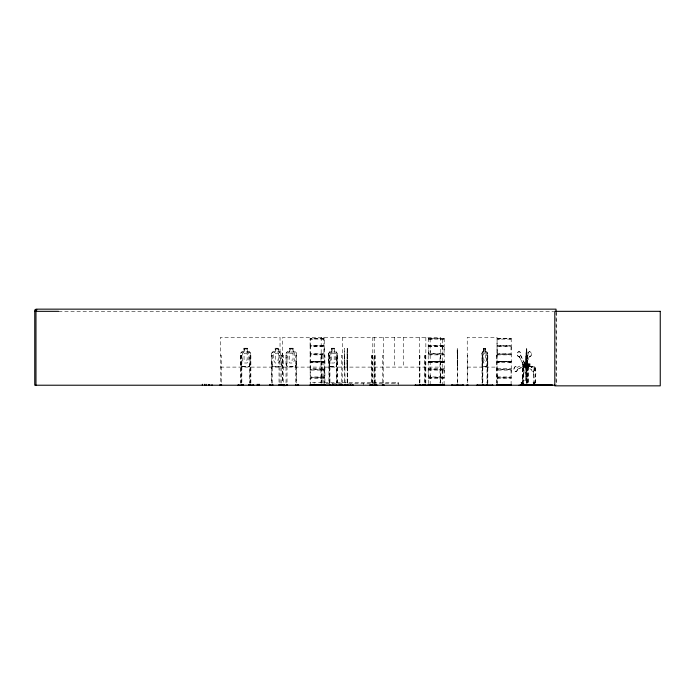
<?xml version="1.0" encoding="UTF-8"?>
<svg xmlns="http://www.w3.org/2000/svg" width="695" height="695" viewBox="0 0 695 695"><rect width="100%" height="100%" fill="white"/><g stroke="black" fill="none" stroke-linecap="round" stroke-linejoin="round"><path stroke-width="0.52" stroke-dasharray="3.48 2.61" d="M324.157 373.519L324.296 369.219L310.109 369.184L310.144 354.433L324.33 354.189L310.109 353.972L310.144 346.214L324.33 345.962L310.109 345.745L310.074 338.482L324.2 338.639M324.157 350.072L324.244 346.214M428.302 373.519L428.224 377.298M428.302 350.072L428.285 353.616M430.179 384.735L430.179 373.519M430.17 376.933L430.179 350.072M442.22 373.519L442.246 338.673M442.22 350.072L442.22 346.614M444.096 373.519L444.235 369.219L428.181 369.184L428.216 354.433L444.235 354.007L428.276 353.738M444.096 350.072L444.235 345.78L428.181 345.745L428.276 338.369L444.235 338.517M497.186 384.735L497.186 373.519M497.186 350.072L497.047 354.007L511.259 354.146M511.103 373.519L511.242 369.219L497.064 369.184L497.038 354.294M511.103 350.072L511.242 345.78L497.081 345.71M523.848 365.891L523.404 376.16A2.485 1.694 -90 0 0 522.953 379.913A2.485 1.694 -90 0 0 525.542 379.913A2.485 1.694 -90 0 0 525.099 376.16L524.881 365.891M523.848 376.038L523.63 376.16A2.485 1.694 -90 0 0 523.179 379.913A2.485 1.694 -90 0 0 525.776 379.913A2.485 1.694 -90 0 0 525.324 376.16L525.116 365.891L523.613 365.891L523.613 376.038M347.291 348.212L347.135 366.673L347.092 353.19M521.902 382.624L521.745 383.18M522.327 382.632L522.067 383.023L522.475 382.763M522.631 383.101L521.98 382.632L521.728 383.188M457.223 351.123L457.406 353.225M347.231 366.673L347.17 360.071M347.213 353.242L347.109 351.879L347.335 353.225M523.022 384.092L523.118 374.518A2.485 0.46 -90 0 0 523.022 370.609L522.944 366.682L523.17 370.609A2.485 0.46 -90 0 1 523.266 374.518L523.17 384.092M457.188 353.225L457.206 348.212M522.31 383.023L522.466 382.632M521.354 382.98L521.667 382.624M521.78 382.962L522.709 382.771L520.989 382.849M522.562 384.092L522.466 374.518A2.485 0.46 -90 0 1 522.562 370.609L522.944 366.682M522.709 384.092L522.614 374.518A2.485 0.46 -90 0 1 522.709 370.609L522.788 366.682M522.631 382.667L522.544 383.101L522.614 382.624M535.306 383.032L535.532 374.518A2.485 1.242 -90 0 0 535.28 370.609L535.28 367.924A1.242 0.625 -90 0 0 534.655 366.682L534.794 366.682A1.242 0.625 -90 0 1 535.411 367.924L535.411 370.609A2.485 1.242 -90 0 1 535.671 374.518L535.445 383.032M526.124 369.914L526.358 366.474C526.775 379.001 526.801 351.887 526.35 364.84L526.141 361.2L526.35 374.84M526.914 366.673L527.019 363.007L527.036 366.673L526.132 366.673L526.376 353.225L526.619 385.221M525.898 360.045L526.002 356.379L526.923 356.379L527.019 360.045M526.019 360.045L526.124 356.379M324.278 369.184L324.278 354.363M324.157 384.735L324.165 370.096L310.222 370.096L310.144 377.376L324.244 377.376M444.218 369.184L444.209 354.398M444.096 384.735L444.122 369.931M497.107 338.63L511.225 338.413L497.134 338.369L497.012 345.962L497.168 353.494L511.12 353.494L511.12 346.649L497.168 346.649M497.168 377.02L497.073 369.193M511.225 369.184L511.268 354.259M511.103 384.735L511.12 370.096L497.168 370.096M428.294 346.649L444.114 346.649L444.096 353.494L428.294 353.494L428.198 345.754M517.28 369.271L517.262 369.61A2.485 1.694 -90 0 1 514.969 371.399A2.485 1.694 -90 0 1 514.17 367.777A2.485 1.694 -90 0 1 516.741 367.247L516.967 367.247A2.485 1.694 -90 0 0 514.396 367.777A2.485 1.694 -90 0 0 515.203 371.399A2.485 1.694 -90 0 0 517.488 369.61L524.073 366.143L523.674 364.371L523.839 366.143L517.506 369.271M533.334 382.91L533.326 382.789M534.559 382.624L534.498 383.136L533.022 382.849M533.569 383.041L533.725 382.58L533.786 383.093M534.472 383.067L533.056 382.962M534.516 382.728L534.16 383.032M533.925 382.632L533.595 383.041M526.037 353.242L526.48 351.879M526.158 353.242L526.254 351.879M521.476 382.849L521.528 382.624M526.793 371.173L527.019 369.81M533.569 382.737L534.22 382.763M534.064 383.075L534.516 383.006M324.287 361.991L324.183 361.478L310.074 361.591L324.157 361.782M430.153 338.673L430.17 353.494M442.272 361.478L442.246 362.112M497.203 361.765L511.086 361.765M526.202 353.225L526.358 348.212L526.819 348.212L526.801 352M526.68 371.052L526.697 348.212M486.787 366.673L487.395 363.007L486.891 366.673L482.478 366.673L481.956 353.173M524.655 366.135L525.272 364.362L531.988 367.238A2.485 1.694 -90 0 1 534.551 367.768A2.485 1.694 -90 0 1 533.751 371.391A2.485 1.694 -90 0 1 531.466 369.601L524.655 366.135L525.272 364.362M336.189 366.673L337.032 363.007L337.127 353.19L336.163 351.879L334.286 351.879M337.127 363.025L336.276 366.673L329.708 366.673M521.754 383.127L521.485 382.589M324.296 377.733L310.109 377.845L310.239 384.735M428.163 354.007L428.216 354.476M428.163 369.219L428.294 376.933L444.096 376.977M444.244 377.733L428.198 377.837L428.302 384.735M511.251 369.549L497.073 369.618M249.488 366.552L250.487 363.007L250.487 353.242L249.488 352M249.574 366.673L250.652 363.025M282.292 363.025L281.041 366.673L272.657 366.673L271.58 363.025M296.609 363.007L295.392 366.552L287.183 366.552L286.114 363.007L286.14 353.242L287.209 352L295.418 352L296.609 353.225L296.609 383.093M296.722 363.025L295.471 366.673L287.096 366.673L286.019 363.025M310.144 345.71L310.109 346.18M511.225 377.802L497.073 377.837M310.161 369.115L310.239 376.942L324.157 376.977M511.181 354.519L497.073 354.398M511.233 361.556L497.021 361.591L511.233 361.93M524.551 363.537L520.451 355.18A2.485 1.694 -90 0 0 519.313 351.757A2.485 1.694 -90 0 0 517.219 353.99A2.485 1.694 -90 0 0 519.078 356.639L523.526 364.632L524.551 363.537L520.677 355.18A2.485 1.694 -90 0 0 519.539 351.757A2.485 1.694 -90 0 0 517.445 353.99A2.485 1.694 -90 0 0 519.313 356.639M324.244 369.653L310.144 369.653M322.384 339.082L323.609 339.082M322.384 362.521L323.609 362.521M440.456 339.082L441.673 339.082M442.324 339.082L443.549 339.082M440.456 362.521L441.673 362.521M442.324 362.521L443.549 362.521M509.331 339.082L510.556 339.082M509.331 362.521L510.556 362.521M524.108 363.659L528.044 355.171A2.485 1.694 -90 0 1 529.182 351.748A2.485 1.694 -90 0 1 531.275 353.99A2.485 1.694 -90 0 1 529.408 356.631L525.133 364.753L524.108 363.659L525.359 364.753L529.642 356.631A2.485 1.694 -90 0 0 531.501 353.99A2.485 1.694 -90 0 0 529.408 351.748A2.485 1.694 -90 0 0 528.269 355.171L524.334 363.659M481.913 353.225L482.608 351.879M482.634 352L482.017 353.225L482.017 383.093M525.046 364.362L531.762 367.238A2.485 1.694 -90 0 1 534.325 367.768A2.485 1.694 -90 0 1 533.525 371.391A2.485 1.694 -90 0 1 531.241 369.601L531.449 369.271M310.891 339.082L313.054 339.082M310.891 362.521L313.054 362.521M428.954 339.082L432.994 339.082M428.954 362.521L432.994 362.521M497.837 339.082L500 339.082M497.837 362.521L500 362.521M329.795 366.673L328.77 363.025L328.77 353.173L329.743 351.879L331.602 351.879M328.857 353.225L329.821 351.879M271.519 383.093L271.554 353.19L272.718 351.879L275.151 351.879L275.151 348.212L278.721 348.212L278.695 351.879L281.032 351.879L282.292 353.173L282.257 383.093M271.702 353.242L272.77 352L280.98 352L282.17 353.225L282.144 363.007L280.954 366.552L272.744 366.552L271.676 363.007M444.174 338.413L444.218 345.789M444.079 361.826L428.276 361.496L444.261 361.956L428.276 362.095M511.181 338.413L511.225 345.745M511.086 361.826L497.186 361.748M519.304 356.561L523.3 364.632L524.325 363.537M324.139 339.091L310.248 339.091M324.139 362.529L310.265 362.521M444.079 339.091L428.32 339.091M444.079 362.503L428.337 362.521M511.086 339.091L497.203 339.091M511.086 362.503L497.22 362.521M334.269 348.334L331.619 348.334L331.697 352L330.238 353.225L330.238 360.071L331.619 363.007L334.191 363.007L335.572 360.071L335.572 353.225L334.191 352L334.191 348.334M430.153 361.478L430.153 362.112M444.096 361.748L428.276 362.112M516.889 367.499L523.674 364.371M524.638 364.501C523.057 366.421 529.851 366.63 529.833 364.84C528.452 363.859 524.673 363.459 524.638 365.431M529.529 364.501L529.529 365.431M58.632 311.334L553.715 311.334M428.276 338.639L444.122 338.639M324.165 345.276L310.222 345.276L310.222 338.404L324.183 338.395L324.278 345.745M428.294 345.276L444.114 345.276M497.168 345.276L511.12 345.276M428.216 346.214L444.209 346.171M497.073 346.171L511.216 346.171M324.165 353.494L310.222 353.494L310.239 346.614L324.165 346.649L324.278 353.972M243.945 348.212L247.324 348.212M289.563 348.212L293.16 348.212L293.16 351.879M331.524 348.212L334.365 348.212M244.058 348.334L247.212 348.334L247.159 352L248.827 353.225L248.827 360.071L247.159 363.007L244.058 363.007L242.39 360.071L242.39 353.225L244.058 352L243.997 348.212M293.038 348.334L289.676 348.334L289.676 352L287.895 353.225L287.895 360.071L289.676 363.007L293.012 363.007L294.793 360.071L294.793 353.225L293.012 352L293.125 348.212M483.746 348.334L485.562 348.334M243.997 351.879L241.791 351.879L240.618 353.173L240.618 363.025L241.756 366.673L249.627 366.673M247.272 351.879L249.592 351.879L250.652 353.19L250.713 383.093M289.589 351.879L287.131 351.879L285.993 353.19L286.045 383.093M293.125 351.879L295.462 351.879L296.722 353.173L296.695 383.093M482.495 351.879L483.79 351.879M485.518 351.879L486.874 351.879L487.456 353.19L487.325 385.221M526.697 351.879L527.14 353.225M249.54 352L241.834 352L240.722 353.225L240.774 383.093M329.778 352L336.206 352M482.521 352L486.847 352M526.141 352L527.027 352M271.554 353.19L271.606 383.093M328.77 353.173L328.77 363.025M324.165 354.876L310.222 354.876L310.222 368.715L324.165 368.715M428.302 354.876L444.114 354.876M497.186 354.876L511.12 354.876M220.419 355.414L221.436 355.414L221.436 383.075M240.774 355.414L241.851 355.414L241.851 383.093M271.519 355.414L272.588 355.414M280.033 355.414L279.025 355.414L279.025 383.075M281.188 355.414L282.257 355.414M282.674 355.414L283.682 355.414L283.682 383.075M285.958 355.414L287.026 355.414L287.026 385.221M296.695 355.414L295.627 355.414L295.714 383.093M323.913 355.414L324.921 355.414L324.921 383.075M328.935 355.414L329.951 355.414L329.951 383.093M342.279 355.414L341.271 355.414L341.271 383.075M344.72 355.414L345.102 385.221M347.179 355.414L347.63 355.414L347.63 383.093M372.798 355.414L371.729 355.414L371.729 383.075M383.527 355.414L382.511 355.414L382.511 383.075M419.293 355.414L419.919 355.414L419.919 383.075M425.853 355.414L424.784 355.414L424.784 383.075M457.249 355.414L457.71 355.414M467.24 355.414L467.752 355.414L467.752 383.075M482.017 355.414L482.86 355.414M496.543 355.414L497.047 355.414M526.141 355.414L526.619 355.414L526.532 383.093M527.045 355.414L527.522 355.414M526.011 356.5L526.914 356.5M519.078 356.639L519.53 356.561M529.19 356.552L529.642 356.631M526.358 360.045L526.845 362.981M324.183 361.765L310.187 361.765M310.213 362.078L324.183 362.078M524.126 362.79L524.69 362.79M347.135 363.007L347.118 360.071M526.202 360.071L526.68 363.007L526.801 356.379M241.834 366.552L249.54 366.552M329.778 366.552L336.206 366.552M482.521 366.552L486.847 366.552M526.141 366.552L527.027 366.552M344.72 366.673L344.598 348.212L344.72 383.093M347.318 366.673L347.092 363.007M220.419 367.108L280.033 367.108M282.674 367.108L440.369 367.108M467.24 367.108L497.047 367.108M524.143 367.134L524.716 367.134M534.038 384.092L533.777 374.518A2.485 1.242 -90 0 1 534.038 370.609L534.168 367.924A1.242 0.625 -90 0 1 534.794 366.682M428.294 368.715L444.114 368.715M497.168 368.715L511.12 368.715M428.216 369.653L444.209 369.618M526.68 369.827L526.358 362.981M526.906 369.862L526.567 371.173M428.294 370.096L444.114 370.096M534.038 370.609L534.168 367.924M526.011 371.052L526.914 371.052M526.35 371.173L525.889 360.027M533.777 374.518L533.916 374.518A2.485 1.242 -90 0 1 534.168 370.609M526.237 374.718L526.68 374.718M526.228 374.84L526.688 374.84M497.168 376.933L511.103 376.977M444.218 377.411L428.181 377.802M497.073 377.411L511.216 377.411M324.165 378.315L310.222 378.315L310.222 383.032M428.294 378.315L444.114 378.315M497.168 378.315L511.12 378.315M533.23 382.459L533.96 382.459M520.972 382.962L522.727 382.884M326.172 383.362L343.469 383.362M348.699 383.362L398.417 383.362M521.146 383.597L523.856 383.597L523.856 384.891M336.119 352L336.953 353.242L336.953 363.007M511.242 354.042L511.103 353.494M486.769 351.879L487.395 353.242M482.825 360.071L483.746 363.007L485.457 363.007L486.378 360.071L486.378 353.225L485.457 352L485.518 348.212M240.722 363.007L241.808 366.673M328.935 363.007L329.856 366.552M482.017 363.007L482.582 366.673M526.132 371.173L526.028 353.19L526.237 383.093M526.906 351.879L527.019 353.225M526.158 363.007L526.254 366.673M533.916 374.518L534.168 384.092M457.249 352L457.267 353.225M556.452 312.403L556.452 385.221M556.026 311.334L556.026 385.221M530.033 366.282L530.033 363.641L525.046 363.641L525.046 366.282M528.782 363.641L528.782 366.282M528.339 363.641L528.339 366.282M528.165 367.056L528.165 382.945M528.139 366.282L528.122 382.945M527.983 363.641L527.983 366.282M527.436 355.414L527.522 383.093M527.14 383.093L527.027 353.173L527.027 385.065M526.732 363.641L526.732 366.282M526.48 348.212L526.497 352M524.49 365.891L524.49 367.134M523.161 383.597L523.161 384.891M521.78 383.909L521.78 382.459L521.389 383.909M521.563 382.459L521.597 383.909M497.047 383.075L497.047 337.31L467.24 337.31L467.24 383.075M496.543 355.414L496.543 383.075M487.829 383.093L487.829 355.414L486.986 355.414L486.986 383.093M487.49 355.414L487.49 383.093M487.291 353.242L487.291 363.007M485.623 351.879L485.623 348.212L483.685 348.212L483.685 351.879M483.85 348.334L483.85 352M483.79 348.212L483.746 352L482.825 353.225L482.86 383.093M482.521 355.414L482.521 383.093M482.356 355.414L482.356 383.093M457.64 355.414L457.649 385.221M457.249 348.212L457.319 383.093M442.237 370.096L442.22 384.735M440.647 383.075L440.647 355.414L440.022 355.414L440.022 383.075M440.291 383.075L440.369 337.31L282.674 337.31L282.674 383.075M425.853 337.31L425.853 383.075M425.661 355.414L425.661 383.075M424.975 355.414L424.975 383.075M419.572 355.414L419.65 383.075M419.293 337.31L419.293 383.075M403.256 337.31L403.256 367.108M398.417 385.221L398.417 382.424L311.039 382.424L311.039 383.362M395.342 382.424L395.342 383.362M394.378 337.31L394.378 367.108M383.518 337.31L383.527 383.075M375.109 383.075L375.109 355.414L374.04 355.414L374.04 383.075M374.918 355.414L374.918 383.075M374.231 337.31L374.231 383.075M372.798 337.31L372.798 384.135M372.607 355.414L372.607 383.075M371.921 355.414L371.921 383.075M363.728 383.362L363.728 385.221M347.57 355.414L347.57 385.221M347.17 348.212L347.179 383.093M342.279 337.31L342.279 383.075M337.431 383.093L337.431 355.414L336.415 355.414L336.415 383.093M337.171 355.414L337.171 383.093M336.667 355.414L336.667 385.221M334.286 348.212L334.269 352M332.114 383.362L332.114 385.221M331.602 348.212L331.619 352M329.699 355.414L329.699 383.093M329.195 355.414L329.195 383.093M328.935 353.225L328.935 383.093M323.913 337.31L323.913 383.075M322.046 383.075L322.046 355.414L320.977 355.414L320.977 383.075M321.855 355.414L321.855 383.075M321.177 337.31L321.177 383.075M314.114 382.424L314.114 383.362M289.589 348.212L289.563 351.879M281.275 355.414L281.188 383.093M280.033 383.075L280.033 337.31L220.419 337.31L220.419 384.135M272.501 355.414L272.588 385.221M250.878 383.093L250.878 355.414L249.792 355.414L249.792 383.093M249.957 355.414L249.957 385.221M247.272 348.212L247.324 351.879M244.101 348.334L244.101 352M241.695 355.414L241.695 383.093M240.939 355.414L240.939 383.093M534.038 367.924A1.242 0.625 -90 0 1 534.655 366.682M457.284 363.007L457.275 366.673L457.214 360.071L457.397 366.673L457.414 353.173L457.249 363.007M280.354 360.071L278.573 363.007L275.246 363.007L273.456 360.071L273.456 353.225L275.246 352L275.272 348.334L278.599 348.334L278.573 352L280.354 353.225L280.354 360.071M310.248 361.287L324.157 361.296L310.265 361.296M428.32 361.287L444.096 361.296L428.337 361.296M497.203 361.287L511.103 361.296L497.22 361.296M246.603 348.951L244.605 348.951L244.605 350.167L246.603 350.167L246.603 348.951M277.974 348.951L275.837 348.951L275.837 350.167L277.974 350.167L277.974 348.951M292.413 348.951L290.275 348.951L290.275 350.167L292.413 350.167L292.413 348.951M333.73 348.951L332.08 348.951L332.08 350.167L333.73 350.167L333.73 348.951M485.153 348.951L484.05 348.951L484.05 350.167L485.153 350.167L485.153 348.951M247.159 353.225L244.058 353.225L244.058 360.071L247.159 360.071L247.159 353.225M278.573 353.225L275.246 353.225L275.246 360.071L278.573 360.071L278.573 353.225M293.012 353.225L289.676 353.225L289.676 360.071L293.012 360.071L293.012 353.225M334.191 353.225L331.619 353.225L331.619 360.071L334.191 360.071L334.191 353.225M485.457 353.225L483.746 353.225L483.746 360.071L485.457 360.071L485.457 353.225M532.231 366.282L522.961 366.282L522.961 367.056L532.231 367.056L532.231 366.282M525.759 366.491A2.172 1.477 -90 0 0 525.072 362.86A2.172 1.477 -90 0 0 523.274 365.544A2.172 1.477 -90 0 0 525.759 366.491M525.185 366.491A2.172 1.477 -90 0 0 524.508 362.86A2.172 1.477 -90 0 0 522.709 365.544A2.172 1.477 -90 0 0 525.185 366.491"/><path stroke-width="1.04" d="M341.775 385.195L341.784 384.604M352.956 385.126L352.956 384.604M451.854 385.195L463.105 385.143M463.026 385.195L463.105 384.604M520.755 385.126L520.764 384.604M531.831 385.195L531.892 384.604M415.21 385.221L444.548 385.126M521.276 385.039L552.065 385.186L518.948 385.221M521.771 385.221L521.771 384.604L521.875 385.186M540.953 385.204L540.971 384.63M541.492 385.204L541.666 384.63M486.917 385.126L486.926 384.448M242.955 385.143L243.024 384.656M220.167 385.126L219.768 385.143M532.483 385.204L532.492 384.63M532.587 384.891L533.065 385.221M533.968 385.204L534.551 385.221M550.145 384.63L550.093 385.039M551.691 385.204L551.917 384.63M477.005 385.143L492.842 385.143M550.414 385.039L550.075 384.891M551.899 385.039L521.146 385.039M324.869 385.143L332.54 385.143M325.182 385.143L325.243 384.656M318.075 385.143L318.145 384.656L318.214 385.221M376.664 385.143L370.174 385.143M237.89 385.143L243.024 385.065M269.608 385.143L272.588 385.143L272.701 384.448M270.016 385.143L270.086 384.656M323.679 385.143L323.67 384.656L323.835 385.221M36.922 309.935L34.75 309.935L34.75 385.221L554.94 385.221M34.75 311.334L58.588 311.334M310.239 384.735L324.157 384.735M428.302 384.735L444.096 384.735M497.186 384.735L511.103 384.735M310.213 384.934L324.183 384.934M428.276 384.917L444.122 384.917M497.16 384.934L511.129 384.917M248.558 385.221L248.558 384.604L248.628 385.065L253.805 385.195M280.285 385.126L280.719 385.16M298.65 385.195L295.627 385.143M310.222 385.178L324.165 385.178M353.034 385.143L333.826 385.143M384.292 385.195L383.831 385.143M497.09 385.221L497.125 384.604L497.168 385.065L511.12 385.178M298.198 385.143L298.129 384.656L298.051 385.221M428.763 385.143L428.693 384.656M423.185 385.126L423.099 384.604M341.149 385.126L341.158 384.448M492.607 385.126L492.555 384.604M482.929 385.126L482.921 384.448M532.813 385.204L532.909 384.604M283.69 385.065L283.795 384.448M451.932 385.143L451.932 384.604M341.853 385.143L341.853 384.604M556.026 311.334L556.026 309.153L35.975 309.153L35.975 385.221M527.418 384.448L527.418 385.221M527.036 384.448L527.036 385.221M526.628 384.448L526.628 385.221M526.245 384.448L526.245 385.221M496.491 384.448L496.491 385.221M487.264 384.448L487.264 385.221M482.582 384.448L482.582 385.221M477.291 384.604L477.291 385.221M467.805 384.448L467.805 385.221M457.649 384.448L457.701 385.221M457.258 384.448L457.319 385.221M444.513 384.604L444.513 385.221M440.256 384.448L440.256 385.221M439.978 384.448L439.978 385.221M436.582 384.604L436.582 385.221M428.624 384.604L428.624 385.221M424.88 384.448L424.88 385.221M424.688 384.448L424.688 385.221M423.359 384.604L423.359 385.221M419.962 384.448L419.962 385.221M419.684 384.448L419.684 385.221M415.428 384.604L415.428 385.221M383.675 384.604L383.675 385.221M383.605 384.604L383.605 385.221M382.398 384.448L382.398 385.221M376.794 384.604L376.794 385.221M375.569 384.604L375.569 385.221M375.213 384.448L375.213 385.221M375.013 384.448L375.013 385.221M371.816 384.448L371.816 385.221M371.625 384.448L371.625 385.221M371.269 384.604L371.269 385.221M370.035 384.604L370.035 385.221M350.497 384.604L350.497 385.221M347.239 384.448L347.187 385.221M345.102 384.448L345.102 385.221M344.72 384.448L344.72 385.221M341.071 384.604L341.071 385.221M339.325 384.604L339.325 385.221M336.58 384.448L336.58 385.221M336.328 384.448L336.328 385.221M333.704 384.604L333.704 385.221M332.662 384.604L332.662 385.221M330.038 384.448L330.038 385.221M329.786 384.448L329.786 385.221M325.295 384.604L325.295 385.221M325.043 384.448L325.034 385.221M322.15 384.448L322.15 385.221M321.959 384.448L321.959 385.221M295.601 384.448L295.479 385.221M287.139 384.448L287.174 385.221M287.052 384.448C288.329 386.02 280.033 386.038 281.162 384.448M284.603 384.604L284.603 385.221M283.612 384.604L283.612 385.221M281.075 384.448L281.041 385.221M280.181 384.604L280.181 385.221M280.111 384.604L280.111 385.221M278.904 384.448L278.904 385.221M272.735 384.604L272.735 385.221M270.164 384.604L270.164 385.221M259.383 384.292L259.383 385.221M258.748 384.292L258.748 385.221M257.211 384.292L257.211 385.221M253.241 384.604L253.241 385.221M249.853 384.448L249.853 385.221M249.687 384.448L249.687 385.221M243.094 384.604L243.094 385.221M241.964 384.448L241.964 385.221M241.799 384.448L241.799 385.221M238.411 384.604L238.411 385.221M221.549 384.448L221.549 385.221M220.341 384.604L220.341 385.221M220.272 384.604L220.272 385.221M212.018 384.604L212.018 385.221M209.699 384.604L209.699 385.221M209.073 384.604L209.108 385.221M208.483 384.604L208.483 385.221M206.059 384.292L206.111 385.221M204.521 384.292L204.521 385.221M202.349 384.292L202.349 385.221M660.25 311.334L554.801 311.334L554.801 385.847L660.25 385.847L660.25 311.334M467.205 385.221L467.205 384.604L467.17 385.221M347.63 385.221L347.63 384.448L347.57 385.221M342.435 385.221L342.435 384.604L342.366 385.221M282.587 385.221L282.587 384.604L282.517 385.221"/></g></svg>
